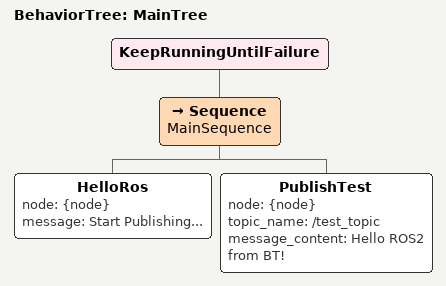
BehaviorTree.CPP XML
<root main_tree_to_execute="MainTree">

    <BehaviorTree ID="MainTree">
        <KeepRunningUntilFailure>
            <Sequence name="MainSequence">
                <HelloRos node="{node}" message="Start Publishing..."/>

                <PublishTest node="{node}"
                             topic_name="/test_topic"
                             message_content="Hello ROS2 from BT!"/>
            </Sequence>
        </KeepRunningUntilFailure>
    </BehaviorTree>
</root>
